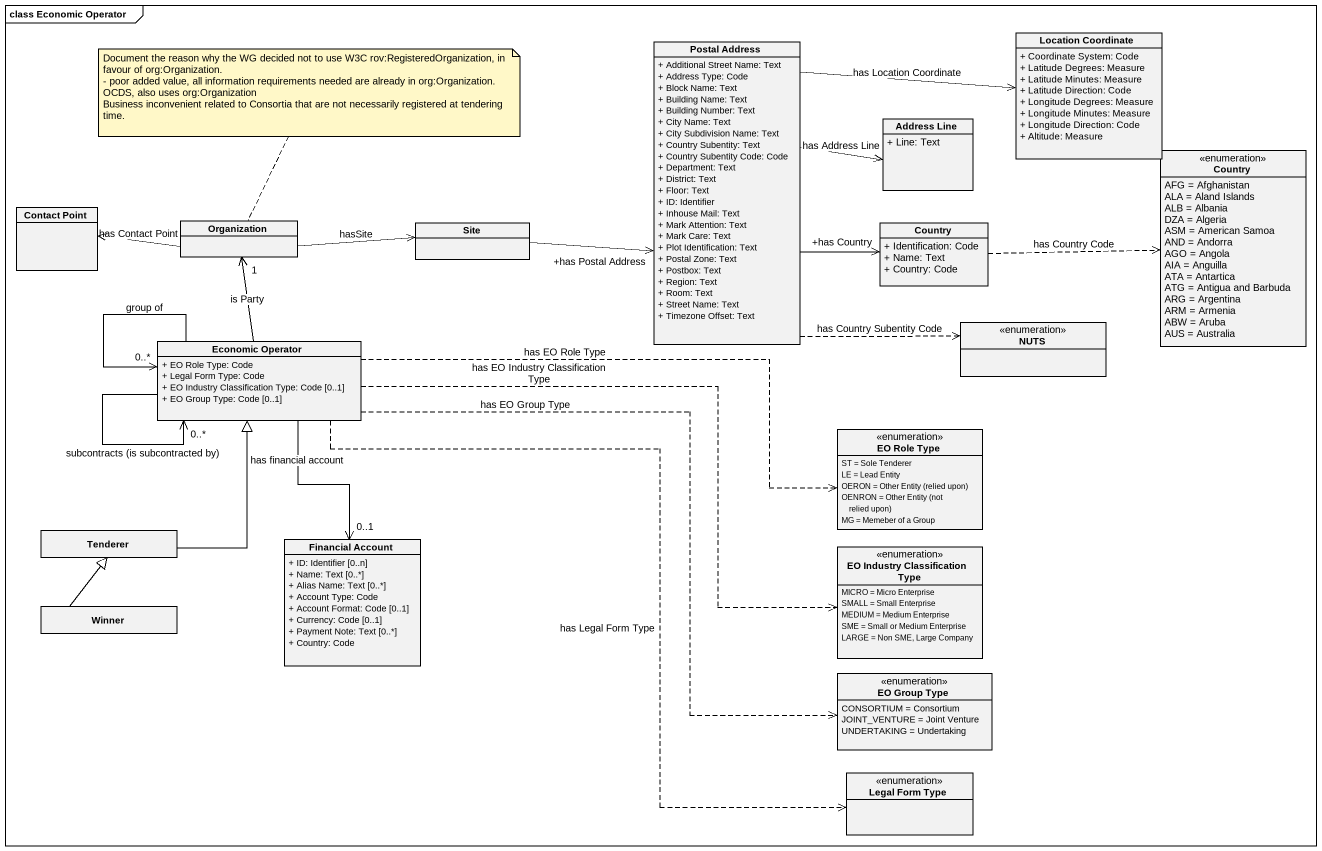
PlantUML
@startuml
mainframe class Economic Operator
hide circle
hide empty members
skinparam classAttributeIconSize 0
class "Location Coordinate" as Location_Coordinate {
  + Coordinate System: Code
  + Latitude Degrees: Measure
  + Latitude Minutes: Measure
  + Latitude Direction: Code
  + Longitude Degrees: Measure
  + Longitude Minutes: Measure
  + Longitude Direction: Code
  + Altitude: Measure
}
class "Postal Address" as Postal_Address {
  + Additional Street Name: Text
  + Address Type: Code
  + Block Name: Text
  + Building Name: Text
  + Building Number: Text
  + City Name: Text
  + City Subdivision Name: Text
  + Country Subentity: Text
  + Country Subentity Code: Code
  + Department: Text
  + District: Text
  + Floor: Text
  + ID: Identifier
  + Inhouse Mail: Text
  + Mark Attention: Text
  + Mark Care: Text
  + Plot Identification: Text
  + Postal Zone: Text
  + Postbox: Text
  + Region: Text
  + Room: Text
  + Street Name: Text
  + Timezone Offset: Text
}
class "Address Line" as Address_Line {
  + Line: Text
}
enum Country {
  AFG = Afghanistan
  ALA = Aland Islands
  ALB = Albania
  DZA = Algeria
  ASM = American Samoa
  AND = Andorra
  AGO = Angola
  AIA = Anguilla
  ATA = Antartica
  ATG = Antigua and Barbuda
  ARG = Argentina
  ARM = Armenia
  ABW = Aruba
  AUS = Australia
}
class "Contact Point" as Contact_Point
class Organization
class Site
class "Country" as Country_2 {
  + Identification: Code
  + Name: Text
  + Country: Code
}
class "Economic Operator" as Economic_Operator {
  + EO Role Type: Code
  + Legal Form Type: Code
  + EO Industry Classification Type: Code [0..1]
  + EO Group Type: Code [0..1]
}
enum NUTS
enum "EO Role Type" as EO_Role_Type {
  ST = Sole Tenderer
  LE = Lead Entity
  {field} OERON = Other Entity (relied upon)
  {field} OENRON = Other Entity (not relied upon)
  MG = Memeber of a Group
}
class Tenderer
class "Financial Account" as Financial_Account {
  + ID: Identifier [0..n]
  + Name: Text [0..*]
  + Alias Name: Text [0..*]
  + Account Type: Code
  + Account Format: Code [0..1]
  + Currency: Code [0..1]
  + Payment Note: Text [0..*]
  + Country: Code
}
enum "EO Industry Classification Type" as EO_Industry_Classification {
  MICRO = Micro Enterprise
  SMALL = Small Enterprise
  MEDIUM = Medium Enterprise
  SME = Small or Medium Enterprise
  LARGE = Non SME, Large Company
}
class Winner
enum "EO Group Type" as EO_Group_Type {
  CONSORTIUM = Consortium
  JOINT_VENTURE = Joint Venture
  UNDERTAKING = Undertaking
}
enum "Legal Form Type" as Legal_Form_Type
Postal_Address -right-> Location_Coordinate : has Location Coordinate
Postal_Address -right-> Address_Line : has Address Line
Postal_Address -right-> "+has Country" Country_2
Postal_Address .right.> NUTS : has Country Subentity Code
Organization -left-> Contact_Point : has Contact Point
Organization -right-> Site : hasSite
Site -right-> "+has Postal Address" Postal_Address
Country_2 .right.> Country : has Country Code
Economic_Operator -up-> "1" Organization : is Party
Economic_Operator --> "0..*" Economic_Operator : group of
Economic_Operator --> "0..*" Economic_Operator : subcontracts (is subcontracted by)
Economic_Operator .right.> EO_Role_Type : has EO Role Type
Economic_Operator --> "0..1" Financial_Account : has financial account
Economic_Operator .right.> EO_Industry_Classification : has EO Industry Classification Type
Economic_Operator .right.> EO_Group_Type : has EO Group Type
Economic_Operator ..> Legal_Form_Type : has Legal Form Type
Tenderer -up-|> Economic_Operator
Winner -up-|> Tenderer
note top of Organization
  Document the reason why the WG decided not to use W3C rov:RegisteredOrganization, in favour of org:Organization.
  - poor added value, all information requirements needed are already in org:Organization.
  OCDS, also uses org:Organization
  Business inconvenient related to Consortia that are not necessarily registered at tendering time.
end note
@enduml
